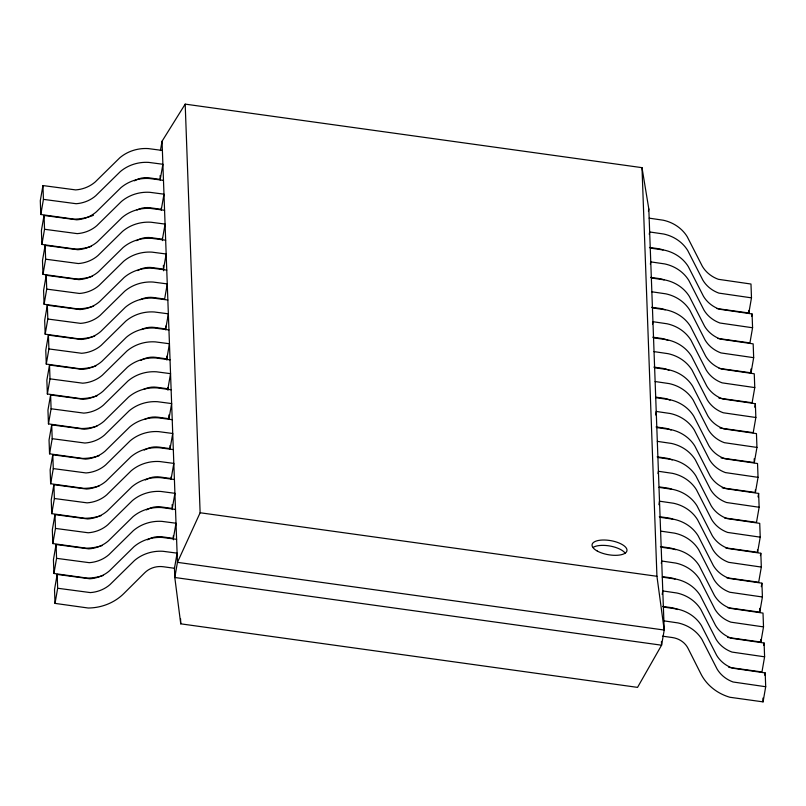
<?xml version="1.0" encoding="UTF-8"?>
<svg xmlns="http://www.w3.org/2000/svg" width="806" height="806" viewBox="0 0 806 806"><rect width="100%" height="100%" fill="white"/><g stroke="black" fill="none" stroke-linecap="round" stroke-linejoin="round"><path stroke-width="1.21" d="M162.389 150.45L148.254 148.586A37.741 34.406 -2.1 0 0 119.852 157.744L95.229 181.954A31.756 28.945 -2.1 0 1 75.653 189.904L42.94 185.561L40.3 200.704L40.804 214.507L73.991 219.131A48.572 44.28 -2.1 0 0 93.446 215.283M40.804 214.507L43.443 199.364L42.94 185.561M163.477 180.363L149.352 178.509A37.741 34.406 -2.1 0 0 120.94 187.657L96.327 211.867A31.756 28.945 -2.1 0 1 76.741 219.816L44.038 215.474L41.398 230.617L41.902 244.43L75.089 249.044A48.572 44.28 -2.1 0 0 91.441 246.334M41.902 244.43L44.542 229.277L44.038 215.474M164.575 210.285L150.44 208.422A37.741 34.406 -2.1 0 0 122.038 217.58L97.425 241.78A31.756 28.945 -2.1 0 1 77.839 249.729L45.126 245.387L42.486 260.529L42.99 274.342L76.177 278.957A48.572 44.28 -2.1 0 0 92.529 276.246M42.99 274.342L45.64 259.189L45.126 245.387M165.663 240.198L151.538 238.334A37.741 34.406 -2.1 0 0 123.127 247.492L98.513 271.693A31.756 28.945 -2.1 0 1 78.928 279.652L46.224 275.299L43.584 290.442L44.088 304.255L77.275 308.869A48.572 44.28 -2.1 0 0 93.627 306.169M44.088 304.255L46.728 289.102L46.224 275.299M166.761 270.111L152.626 268.247A37.741 34.406 -2.1 0 0 124.225 277.405L99.612 301.605A31.756 28.945 -2.1 0 1 80.026 309.564L47.322 305.212L44.673 320.365L45.176 334.168L78.373 338.782A48.572 44.28 -2.1 0 0 94.715 336.082M45.176 334.168L47.826 319.025L47.322 305.212M167.85 300.023L153.724 298.16A37.741 34.406 -2.1 0 0 125.313 307.318L100.7 331.528A31.756 28.945 -2.1 0 1 81.114 339.477L48.41 335.125L45.771 350.278L46.274 364.08L79.462 368.695A48.572 44.28 -2.1 0 0 95.813 365.995M46.274 364.08L48.914 348.938L48.41 335.125M168.948 329.936L154.812 328.072A37.741 34.406 -2.1 0 0 126.411 337.23L101.798 361.441A31.756 28.945 -2.1 0 1 82.212 369.39L49.509 365.037L46.859 380.19L47.363 393.993L80.56 398.607A48.572 44.28 -2.1 0 0 96.911 395.907M47.363 393.993L50.012 378.85L49.509 365.037M170.046 359.849L155.911 357.995A37.741 34.406 -2.1 0 0 127.499 367.143L102.886 391.353A31.756 28.945 -2.1 0 1 83.31 399.302L50.597 394.96L47.957 410.103L48.461 423.906L81.648 428.53A48.572 44.28 -2.1 0 0 96.952 426.162M48.461 423.906L51.1 408.763L50.597 394.96M171.134 389.761L157.009 387.908A37.741 34.406 -2.1 0 0 128.597 397.056L103.984 421.266A31.756 28.945 -2.1 0 1 84.398 429.215L51.695 424.873L49.045 440.016L49.549 453.828L82.746 458.443A48.572 44.28 -2.1 0 0 99.098 455.733M49.549 453.828L52.199 438.676L51.695 424.873M172.232 419.684L158.097 417.82A37.741 34.406 -2.1 0 0 129.695 426.979L105.072 451.179A31.756 28.945 -2.1 0 1 85.496 459.138L52.783 454.786L50.143 469.928L50.647 483.741L83.834 488.355A48.572 44.28 -2.1 0 0 99.138 485.988M50.647 483.741L53.287 468.588L52.783 454.786M173.32 449.597L159.195 447.733A37.741 34.406 -2.1 0 0 130.784 456.891L106.17 481.091A31.756 28.945 -2.1 0 1 86.585 489.051L53.881 484.698L51.231 499.841L51.745 513.654L84.932 518.268A48.572 44.28 -2.1 0 0 101.284 515.568M51.745 513.654L54.385 498.501L53.881 484.698M174.418 479.51L160.283 477.646A37.741 34.406 -2.1 0 0 131.882 486.804L107.269 511.014A31.756 28.945 -2.1 0 1 87.683 518.963L54.969 514.611L52.33 529.764L52.833 543.566L86.02 548.181A48.572 44.28 -2.1 0 0 102.372 545.481M52.833 543.566L55.483 528.424L54.969 514.611M175.506 509.422L161.381 507.558A37.741 34.406 -2.1 0 0 132.97 516.717L108.357 540.927A31.756 28.945 -2.1 0 1 88.771 548.876L56.067 544.524L53.428 559.676L53.931 573.479L87.119 578.093A48.572 44.28 -2.1 0 0 103.47 575.393M53.931 573.479L56.571 558.336L56.067 544.524M57.166 574.436L54.516 589.589L55.02 603.392L88.207 608.016A48.572 44.28 -2.1 0 0 123.842 593.538L144.737 572.764A20.916 19.072 -2.1 0 1 163.406 566.749L174.469 568.29L177.108 553.148L162.973 551.284A37.741 34.406 -2.1 0 0 134.572 560.442L109.959 584.642A31.756 28.945 -2.1 0 1 90.373 592.591L57.669 588.249L57.166 574.436L89.869 578.789A31.756 28.945 -2.1 0 0 109.455 570.839L134.068 546.629A37.741 34.406 -2.1 0 1 162.469 537.471L176.605 539.335M55.02 603.392L57.669 588.249M160.424 150.571L162.046 141.251L185.189 104.125L641.999 167.658L648.82 208.956L664.215 630.05L661.575 645.203L637.546 687.377L180.746 623.834L174.801 577.499L174.439 567.434M648.417 211.283L648.82 208.956M649.253 234.294L649.666 231.967L663.761 234.032A37.741 34.406 -2.1 0 1 687.699 250.465L702.903 280.216A31.756 28.945 -2.1 0 0 718.841 293.102L751.484 297.847L748.834 312.99L716.877 308.547M650.351 264.207L650.754 261.879L664.849 263.945A37.741 34.406 -2.1 0 1 688.798 280.377L703.991 310.129A31.756 28.945 -2.1 0 0 719.939 323.015L752.572 327.76L749.933 342.903L717.975 338.46M652.538 324.042L652.941 321.705L667.046 323.77A37.741 34.406 -2.1 0 1 690.984 340.213L706.177 369.954A31.756 28.945 -2.1 0 0 722.126 382.85L754.769 387.585L752.119 402.738L718.932 398.124M655.621 414.949L656.225 411.453L670.32 413.518A37.741 34.406 -2.1 0 1 694.258 429.951L709.461 459.692A31.756 28.945 -2.1 0 0 725.41 472.588L758.043 477.333L755.403 492.476L722.216 487.862M658.008 473.606L658.411 471.278L672.506 473.344A37.741 34.406 -2.1 0 1 696.455 489.776L711.648 519.527A31.756 28.945 -2.1 0 0 727.596 532.423L760.229 537.159L757.59 552.301L725.632 547.858M658.895 504.687L659.51 501.191L673.604 503.256A37.741 34.406 -2.1 0 1 697.543 519.699L712.746 549.44A31.756 28.945 -2.1 0 0 728.684 562.336L761.327 567.071L758.678 582.224L726.72 577.771M661.293 563.354L661.696 561.016L675.791 563.082A37.741 34.406 -2.1 0 1 699.729 579.524L714.932 609.265A31.756 28.945 -2.1 0 0 730.871 622.161L763.514 626.897L760.874 642.05L727.677 637.435M662.179 594.435L662.784 590.939L676.889 593.004A37.741 34.406 -2.1 0 1 700.827 609.437L716.02 639.178A31.756 28.945 -2.1 0 0 731.969 652.074L764.602 656.819L761.962 671.962L728.775 667.348M751.666 316.284L752.069 313.957L719.436 309.212A31.756 28.945 -2.1 0 1 703.487 296.316L688.294 266.574A37.741 34.406 -2.1 0 0 664.346 250.142L650.251 248.077M719.063 368.372L751.031 372.825L753.67 357.673L753.167 343.87L720.524 339.125A31.756 28.945 -2.1 0 1 704.585 326.229L689.382 296.487A37.741 34.406 -2.1 0 0 665.444 280.055L651.349 277.989M754.738 407.191L755.353 403.695L722.71 398.96A31.756 28.945 -2.1 0 1 706.771 386.064L691.568 356.323A37.741 34.406 -2.1 0 0 667.63 339.88L653.535 337.815M755.353 403.695L755.857 417.498L753.217 432.651L720.02 428.036M721.118 457.949L754.305 462.563L756.955 447.421L756.451 433.608L723.808 428.873A31.756 28.945 -2.1 0 1 707.859 415.977L692.666 386.235A37.741 34.406 -2.1 0 0 668.728 369.793L654.623 367.727M758.023 496.929L758.637 493.433L725.994 488.698A31.756 28.945 -2.1 0 1 710.046 475.802L694.853 446.061A37.741 34.406 -2.1 0 0 670.914 429.618L656.819 427.563M758.637 493.433L759.141 507.246L756.491 522.389L724.534 517.946M760.411 555.596L760.824 553.269L728.181 548.523A31.756 28.945 -2.1 0 1 712.242 535.627L697.039 505.886A37.741 34.406 -2.1 0 0 673.101 489.454L659.006 487.388M761.307 586.677L761.912 583.181L729.279 578.436A31.756 28.945 -2.1 0 1 713.33 565.55L698.137 535.799A37.741 34.406 -2.1 0 0 674.189 519.366L660.094 517.301M727.818 607.694L759.776 612.137L762.416 596.984L761.912 583.181M763.695 645.334L764.098 643.007L731.465 638.271A31.756 28.945 -2.1 0 1 715.516 625.375L700.323 595.634A37.741 34.406 -2.1 0 0 676.375 579.192L662.28 577.126M764.793 675.257L765.196 672.919L732.553 668.184A31.756 28.945 -2.1 0 1 716.615 655.288L701.411 625.547A37.741 34.406 -2.1 0 0 677.473 609.104L663.378 607.039M662.472 636.166L672.305 637.536A20.916 19.072 -2.1 0 1 688.032 648.336L700.857 673.796A48.572 44.28 -2.1 0 0 729.863 697.261L763.06 701.875L765.7 686.732L765.196 672.919M185.189 104.125L200.13 512.757L177.441 562.346L174.801 577.499L661.575 645.203L661.434 641.435M649.162 218.154L663.257 220.219A37.741 34.406 -2.1 0 1 687.196 236.662L702.399 266.403A31.756 28.945 -2.1 0 0 718.337 279.299L750.98 284.034L751.484 297.847M649.475 247.452L658.089 248.651A20.916 19.072 -2.1 0 1 663.016 249.92M650.573 277.365L659.177 278.564A20.916 19.072 -2.1 0 1 664.104 279.833M43.443 199.364L76.157 203.716A31.756 28.945 -2.1 0 0 95.743 195.757L120.356 171.557A37.741 34.406 -2.1 0 1 148.757 162.399L162.893 164.263L160.243 179.406L149.181 177.864A20.916 19.072 -2.1 0 0 134.441 180.836M651.853 291.792L665.947 293.858A37.741 34.406 -2.1 0 1 689.886 310.3L705.089 340.041A31.756 28.945 -2.1 0 0 721.027 352.937L753.67 357.673M651.671 307.288L660.275 308.476A20.916 19.072 -2.1 0 1 665.202 309.746M652.437 307.902L666.532 309.967A37.741 34.406 -2.1 0 1 690.48 326.4L705.673 356.151A31.756 28.945 -2.1 0 0 721.622 369.037L754.255 373.783L754.769 387.585M44.542 229.277L77.245 233.629A31.756 28.945 -2.1 0 0 96.831 225.67L121.444 201.47A37.741 34.406 -2.1 0 1 149.856 192.312L163.981 194.175L161.341 209.318L150.279 207.787A20.916 19.072 -2.1 0 0 137 209.943M652.759 337.2L661.363 338.399A20.916 19.072 -2.1 0 1 667.842 340.323M45.64 259.189L78.343 263.542A31.756 28.945 -2.1 0 0 97.929 255.593L122.542 231.382A37.741 34.406 -2.1 0 1 150.944 222.224L165.079 224.088L162.439 239.231L151.367 237.699A20.916 19.072 -2.1 0 0 136.627 240.662M654.039 351.618L668.134 353.683A37.741 34.406 -2.1 0 1 692.072 370.125L707.275 399.867A31.756 28.945 -2.1 0 0 723.224 412.763L755.857 417.498M653.857 367.113L662.461 368.312A20.916 19.072 -2.1 0 1 668.93 370.236M46.728 289.102L79.431 293.455A31.756 28.945 -2.1 0 0 99.017 285.505L123.63 261.295A37.741 34.406 -2.1 0 1 152.042 252.137L166.167 254.001L163.527 269.154L152.465 267.612A20.916 19.072 -2.1 0 0 137.715 270.574M655.137 381.54L669.232 383.606A37.741 34.406 -2.1 0 1 693.17 400.038L708.363 429.779A31.756 28.945 -2.1 0 0 724.312 442.675L756.955 447.421M656.175 397.197L663.55 398.224A20.916 19.072 -2.1 0 1 670.028 400.149M655.721 397.64L669.816 399.705A37.741 34.406 -2.1 0 1 693.754 416.148L708.958 445.889A31.756 28.945 -2.1 0 0 724.906 458.785L757.539 463.521L758.043 477.333M47.826 319.025L80.529 323.367A31.756 28.945 -2.1 0 0 100.115 315.418L124.729 291.208A37.741 34.406 -2.1 0 1 153.13 282.05L167.265 283.914L164.626 299.066L153.563 297.525A20.916 19.072 -2.1 0 0 140.284 299.681M656.044 426.938L664.648 428.137A20.916 19.072 -2.1 0 1 671.126 430.061M48.914 348.938L81.628 353.28A31.756 28.945 -2.1 0 0 101.203 345.331L125.817 321.12A37.741 34.406 -2.1 0 1 154.228 311.972L168.363 313.826L165.714 328.979L154.651 327.438A20.916 19.072 -2.1 0 0 141.382 329.594M657.323 441.366L671.418 443.431A37.741 34.406 -2.1 0 1 695.356 459.863L710.56 489.615A31.756 28.945 -2.1 0 0 726.498 502.501L759.141 507.246M657.132 456.851L665.736 458.05A20.916 19.072 -2.1 0 1 672.214 459.984M657.908 457.476L672.003 459.541A37.741 34.406 -2.1 0 1 695.941 475.973L711.144 505.715A31.756 28.945 -2.1 0 0 727.093 518.611L759.726 523.356L760.229 537.159M50.012 378.85L82.716 383.193A31.756 28.945 -2.1 0 0 102.302 375.243L126.915 351.043A37.741 34.406 -2.1 0 1 155.326 341.885L169.451 343.749L166.812 358.892L155.749 357.35A20.916 19.072 -2.1 0 0 141 360.322M659.459 486.935L666.834 487.962A20.916 19.072 -2.1 0 1 671.761 489.232M51.1 408.763L83.814 413.115A31.756 28.945 -2.1 0 0 103.39 405.156L128.013 380.956A37.741 34.406 -2.1 0 1 156.414 371.798L170.55 373.662L167.9 388.804L156.838 387.263A20.916 19.072 -2.1 0 0 143.569 389.429M659.318 516.686L667.922 517.875A20.916 19.072 -2.1 0 1 672.859 519.145M52.199 438.676L84.902 443.028A31.756 28.945 -2.1 0 0 104.488 435.069L129.101 410.869A37.741 34.406 -2.1 0 1 157.513 401.71L171.638 403.574L168.998 418.717L157.936 417.186A20.916 19.072 -2.1 0 0 144.657 419.342M660.598 531.104L674.693 533.169A37.741 34.406 -2.1 0 1 698.641 549.611L713.834 579.353A31.756 28.945 -2.1 0 0 729.783 592.249L762.416 596.984M660.416 546.599L669.02 547.798A20.916 19.072 -2.1 0 1 675.499 549.722M661.192 547.214L675.287 549.279A37.741 34.406 -2.1 0 1 699.225 565.721L714.428 595.463A31.756 28.945 -2.1 0 0 730.367 608.359L763.01 613.094L763.514 626.897M53.287 468.588L86 472.941A31.756 28.945 -2.1 0 0 105.586 464.991L130.199 440.781A37.741 34.406 -2.1 0 1 158.601 431.623L172.736 433.487L170.086 448.63L159.024 447.098A20.916 19.072 -2.1 0 0 144.284 450.06M662.744 576.683L670.118 577.711A20.916 19.072 -2.1 0 1 675.045 578.97M200.13 512.757L656.94 576.29L664.215 630.05L177.441 562.346L162.046 141.251M54.385 498.501L87.088 502.853A31.756 28.945 -2.1 0 0 106.674 494.904L131.287 470.694A37.741 34.406 -2.1 0 1 159.699 461.536L173.824 463.4L171.184 478.552L160.122 477.011A20.916 19.072 -2.1 0 0 145.372 479.973M662.603 606.424L671.207 607.623A20.916 19.072 -2.1 0 1 677.685 609.548M55.483 528.424L88.186 532.766A31.756 28.945 -2.1 0 0 107.772 524.817L132.386 500.607A37.741 34.406 -2.1 0 1 160.787 491.448L174.922 493.312L172.272 508.465L161.21 506.924A20.916 19.072 -2.1 0 0 146.47 509.896M663.882 620.852L677.977 622.917A37.741 34.406 -2.1 0 1 701.915 639.349L717.118 669.091A31.756 28.945 -2.1 0 0 733.067 681.987L765.7 686.732M56.571 558.336L89.275 562.679A31.756 28.945 -2.1 0 0 108.86 554.73L133.474 530.519A37.741 34.406 -2.1 0 1 161.885 521.371L176.01 523.225L173.371 538.378L162.308 536.836A20.916 19.072 -2.1 0 0 147.558 539.808M752.069 313.957L752.572 327.76M760.824 553.269L761.327 567.071M764.098 643.007L764.602 656.819M748.744 310.481L748.834 312.99M750.89 369.057L751.031 372.825M754.174 458.795L754.305 462.563M755.313 489.967L755.403 492.476M757.499 549.793L757.59 552.301M759.635 608.369L759.776 612.137M760.773 639.541L760.874 642.05M762.919 698.107L763.06 701.875M641.999 167.658L656.94 576.29M180.564 618.807L180.746 623.834M160.112 175.637L160.283 180.282M161.291 207.938L161.381 210.447M162.389 238.102L162.49 240.611M163.386 265.386L163.588 270.786M165.613 326.098L165.744 329.866M166.711 356.262L166.852 360.03M167.86 387.686L167.95 390.205M168.857 414.959L169.008 419.11M169.975 445.506L170.116 449.285M171.124 476.93L171.215 479.449M172.131 504.586L172.323 509.614M173.28 535.869L173.421 539.788M593.307 547.284A17.702 7.143 9.9 0 1 610.595 546.136A17.702 7.143 9.9 0 1 625.396 553.49M597.347 551.092A17.702 7.143 9.9 0 0 626.463 551.898A17.702 7.143 9.9 0 0 604.732 540.02A17.702 7.143 9.9 0 0 597.347 551.092"/></g></svg>
